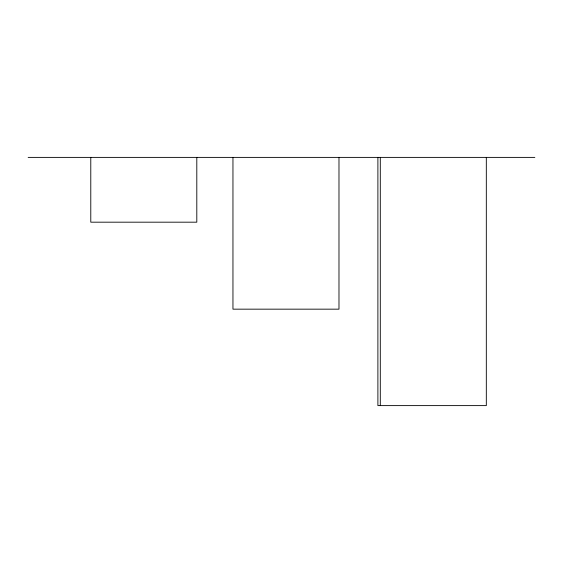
<?xml version="1.0" encoding="UTF-8"?>
<svg xmlns="http://www.w3.org/2000/svg" width="563" height="563" viewBox="0 0 563 563"><rect width="100%" height="100%" fill="white"/><g stroke="black" fill="none" stroke-linecap="round" stroke-linejoin="round"><path stroke-width="0.84" d="M28.15 157.387L534.85 157.387M486.319 157.387L486.319 405.613L377.893 405.613L377.893 157.387M380.299 157.387L380.299 405.613M338.982 157.387L338.982 309.164L232.955 309.164L232.955 157.387M196.804 157.387L196.804 222.181L90.784 222.181L90.784 157.387"/></g></svg>
